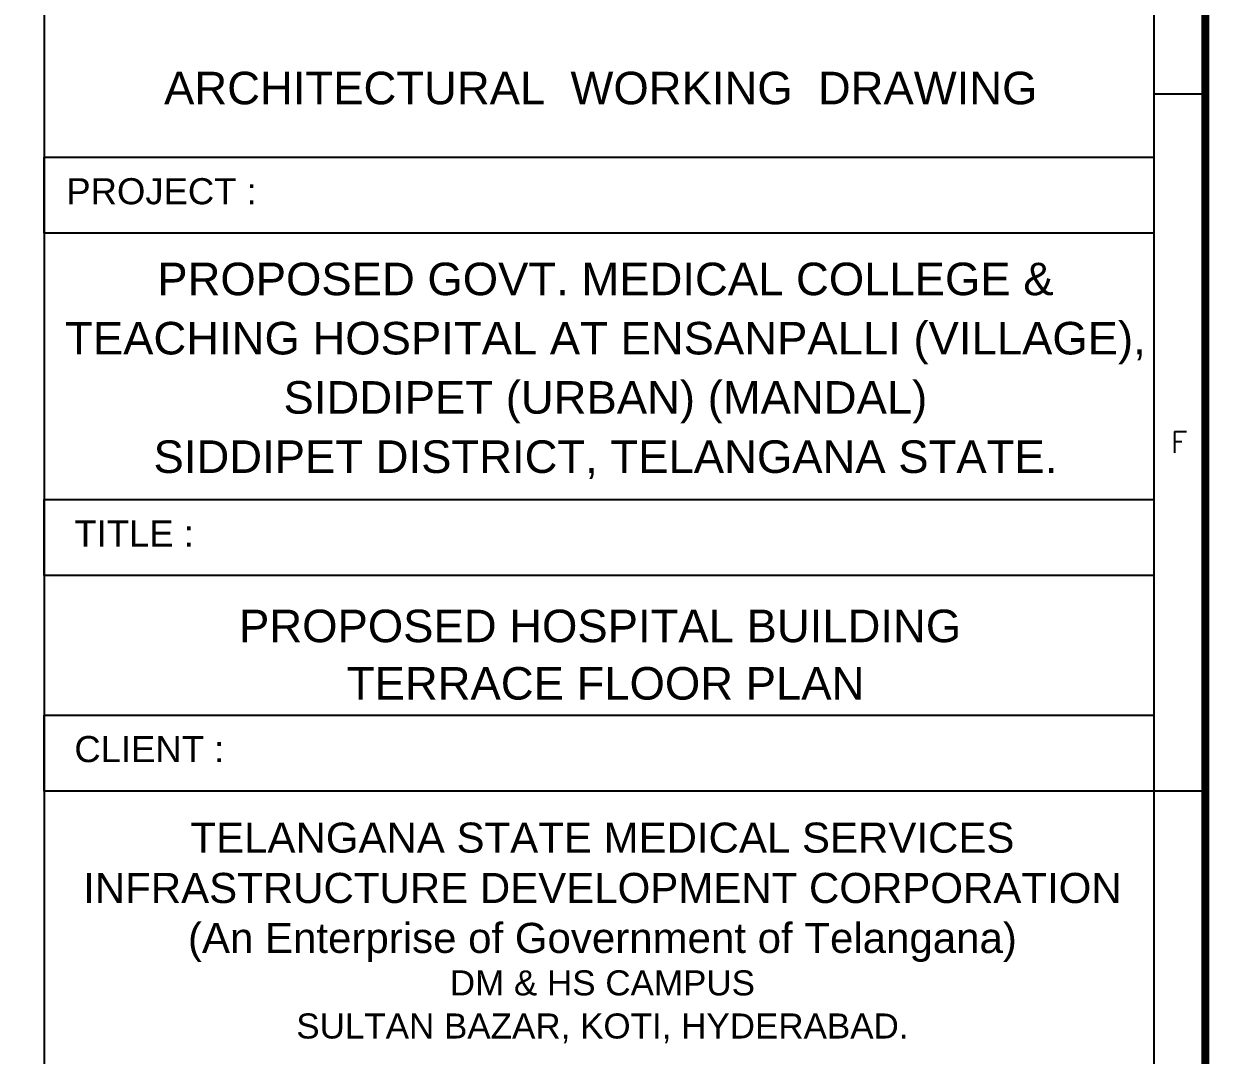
# Model space of a CAD drawing. Extents: x 7897917 to 8423973, y -6487334 to -6173396.
# Drawn here: x 8391300 to 8423973, y -6456104 to -6427691 of the extents above; entities that cross this region are included whole.
import ezdxf
from ezdxf.enums import TextEntityAlignment as Align

# ---------------------------------------------------------------- set-up
doc = ezdxf.new("R2010")
doc.units = 0
doc.header["$LTSCALE"] = 600
doc.header["$MEASUREMENT"] = 0
doc.layers.add('TITLE', color=7, linetype='CONTINUOUS')
doc.styles.add('ari', font='arial.ttf')
doc.styles.add('ARIAL', font='arial.ttf')
doc.styles.add('ROMANS', font='romans.shx')

# ---------------------------------------------------------------- blocks, each defined once
blk = doc.blocks.new('A$C66962185')
at = {"layer": 'TITLE'}
blk.add_line((360.704, -141176.034), (360.704, -140930.66), dxfattribs=at)
at = {"layer": 'TITLE', "color": 7}
for p, q in [((363, -141084.592), (360.704, -141084.592)), ((363, -141115.838), (360.704, -141115.838))]:
    blk.add_line(p, q, dxfattribs=at)
at = {"layer": 'TITLE', "color": 7, "const_width": 0.355}
blk.add_lwpolyline([(363, -140928.365), (363, -141178.329), (0, -141178.329), (0, -140928.365)], close=True, dxfattribs=at)
at = {"layer": 'TITLE', "color": 7, "style": 'ROMANS'}
blk.add_text('F', height=0.952, dxfattribs=at).set_placement((361.828, -141100.19), align=Align.MIDDLE)

msp = doc.modelspace()

# ---------------------------------------------------------------- linework, layer by layer
at = {"layer": 'TITLE'}
msp.add_line((8391866.414, -6335052.628, 5.788), (8391866.414, -6485814.405, 5.788), dxfattribs=at)
at = {"layer": 'TITLE', "elevation": 5.788}
for points in [[(8391866.414, -6431366.243), (8422444.203, -6431366.243), (8422444.203, -6433463.951), (8391866.414, -6433463.951)], [(8391866.414, -6440792.852), (8422444.203, -6440792.852), (8422444.203, -6442890.559), (8391866.414, -6442890.559)], [(8391866.414, -6446731.47), (8422444.203, -6446731.47), (8422444.203, -6448829.178), (8391866.414, -6448829.178)]]:
    msp.add_lwpolyline(points, close=True, dxfattribs=at)

# ---------------------------------------------------------------- block references
at = {"layer": 'TITLE', "xscale": 614.4175770664588, "yscale": 614.4175710082054, "zscale": 614.4175728063115}
msp.add_blockref('A$C66962185', (8200830.809, 80255221.224, 5.788), dxfattribs=at)

# ---------------------------------------------------------------- texts
at = {"layer": 'TITLE', "color": 6, "style": 'ari', "oblique": 360}
for s, p in [('ARCHITECTURAL  WORKING  DRAWING', (8407203.129, -6429910.784, 5.788)), ('PROPOSED GOVT. MEDICAL COLLEGE &', (8407331.749, -6435168.796, 5.788)), ('TEACHING HOSPITAL AT ENSANPALLI (VILLAGE),', (8407331.749, -6436800.494, 5.788)), ('SIDDIPET (URBAN) (MANDAL)', (8407331.749, -6438432.192, 5.788)), ('SIDDIPET DISTRICT, TELANGANA STATE.', (8407331.749, -6440063.89, 5.788)), ('PROPOSED HOSPITAL BUILDING', (8407185.363, -6444726.423, 5.788))]:
    msp.add_text(s, height=896.44105, rotation=0.0000488, dxfattribs=at).set_placement(p, align=Align.CENTER)
at = {"layer": 'TITLE', "color": 7, "style": 'ARIAL'}
for s, p in [('PROJECT :', (8392475.047, -6432664.542, 5.788)), ('TITLE :', (8392696.511, -6442091.151, 5.788)), ('CLIENT :', (8392696.511, -6448029.769, 5.788))]:
    msp.add_text(s, height=719.2142, dxfattribs=at).set_placement(p)
at = {"layer": 'TITLE', "color": 10, "style": 'ari', "oblique": 360}
msp.add_text('TERRACE FLOOR PLAN', height=896.44105, rotation=0.0000488, dxfattribs=at).set_placement((8407336.463, -6446307.747, 5.788), align=Align.CENTER)
at = {"layer": 'TITLE', "color": 6, "style": 'ARIAL', "oblique": 360, "width": 1}
for s, p in [('TELANGANA STATE MEDICAL SERVICES', (8407248.955, -6450523.382, 5.788)), ('INFRASTRUCTURE DEVELOPMENT CORPORATION', (8407248.955, -6451909.344, 5.788)), ('(An Enterprise of Government of Telangana)', (8407248.955, -6453285.408, 5.788))]:
    msp.add_text(s, height=828.78967, rotation=359.9993609, dxfattribs=at).set_placement(p, align=Align.CENTER)
at = {"layer": 'TITLE', "color": 7, "style": 'ari', "oblique": 360, "width": 1}
for s, p in [('DM & HS CAMPUS', (8407248.955, -6454454.268, 5.788)), ('SULTAN BAZAR, KOTI, HYDERABAD.', (8407248.955, -6455641.92, 5.788))]:
    msp.add_text(s, height=690.14511, rotation=359.9994097, dxfattribs=at).set_placement(p, align=Align.CENTER)

doc.saveas('drawing.dxf')
